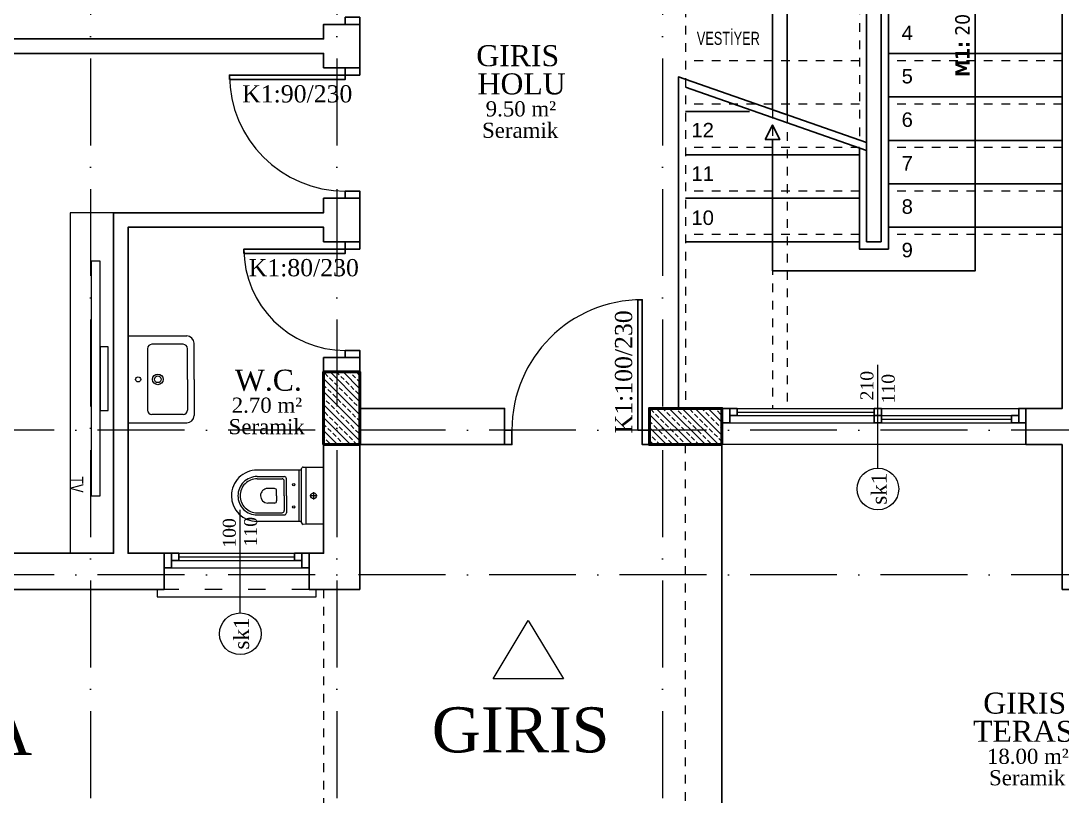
# Model space of a CAD drawing. Header units: centimetres. Extents: x 116407 to 128890, y -80763 to -76541.
# Drawn here: x 117997 to 118716, y -79458 to -78923 of the extents above; entities that cross this region are included whole.
import ezdxf
from ezdxf.enums import TextEntityAlignment as Align

# ---------------------------------------------------------------- set-up
doc = ezdxf.new("R2010")
doc.units = ezdxf.units.CM
for name, pattern in [('ACAD_ISO03W100', [30, 12, -18]), ('ACAD_ISO10W100', [18, 12, -3, 0, -3]), ('DASHDOT', [25.4, 12.7, -6.35, 0, -6.35]), ('KAPI ACILIS', [12, 6, -6])]:
    doc.linetypes.add(name, pattern=pattern)
for name, color, linetype, lineweight in [('000 DUVAR UPDATED', 30, 'Continuous', 35), ('00_Axis', 70, 'ACAD_ISO10W100', 9), ('00_DUVAR', 150, 'Continuous', 30), ('00_tefriş', 253, 'Continuous', 9), ('00_TEXT', 255, 'Continuous', 13), ('02 MERDIVEN IZDUSUM', 50, 'Continuous', 20), ('02 MERDIVEN KORKULUK', 30, 'Continuous', 25), ('02 MERDIVEN OK', 50, 'Continuous', 30), ('02 MERDIVEN PLAN', 90, 'Continuous', 25), ('04 KA TAG', 171, 'Continuous', 18), ('04 PEN TAG', 71, 'Continuous', 18), ('04 pencere cam', 4, 'Continuous', 18), ('04 PENCERE DENIZLIK', 190, 'Continuous', 18), ('04 pencere kasa', 3, 'Continuous', 25), ('04 pencere plan', 2, 'Continuous', 18), ('COLUMN4', 3, 'Continuous', 50), ('tarama', 2, 'Continuous', 18), ('YAZI', 7, 'Continuous', 20)]:
    doc.layers.add(name, color=color, linetype=linetype, lineweight=lineweight)
doc.layers.add('0000 3D ZEMIN', color=200, linetype='Continuous')
doc.layers.add('grid_yazi', color=7, linetype='Continuous')
doc.styles.add('Fam Text 1-100', font='arial.ttf', dxfattribs={"height": 15})
doc.styles.add('grid_yazi', font='arial.ttf', dxfattribs={"width": 0.7})
doc.styles.get("Standard").update_dxf_attribs({"font": 'times.ttf'})

# ---------------------------------------------------------------- blocks, each defined once
blk = doc.blocks.new('oda ismi-flat-1-flat-2-flat-1')
at = {"layer": 'YAZI'}
for tag, height, p in [('ODAISMI', 25.92, (32.82, 3.23)), ('ODAISMI', 25.92, (32.82, -31.51)), ('METREKARE', 18.66, (32.64, -58.69)), ('MALZEME', 18.66, (34.41, -85.12))]:
    blk.add_attdef(tag, text='', height=height, dxfattribs=at).set_placement(p, align=Align.CENTER)
blk = doc.blocks.new('wc')
at = {"layer": '00_tefriş', "lineweight": 5}
for p, q in [((-56532.49, -36762.42), (-56532.49, -36801.92)), ((-56517.37, -36763.37), (-56517.37, -36800.87)), ((-56517.37, -36764.34), (-56486.62, -36764.34)), ((-56515.61, -36764.3), (-56515.61, -36799.8)), ((-56506.85, -36782.11), (-56506.85, -36770.35)), ((-56486.62, -36768.84), (-56505.35, -36768.85)), ((-56486.62, -36770.34), (-56503.85, -36770.35)), ((-56505.35, -36782.11), (-56505.35, -36771.85)), ((-56498.59, -36777.09), (-56493.94, -36777.09)), ((-56528.1, -36782.12), (-56523.1, -36782.12)), ((-56525.6, -36784.62), (-56525.6, -36779.62)), ((-56506.85, -36782.08), (-56506.85, -36793.83)), ((-56505.35, -36782.08), (-56505.35, -36792.33)), ((-56500.09, -36782.09), (-56500.09, -36778.59)), ((-56500.09, -36782.09), (-56500.09, -36785.6)), ((-56488.94, -36782.09), (-56488.94, -36782.1)), ((-56468.87, -36782.08), (-56468.87, -36782.09)), ((-56498.59, -36787.1), (-56493.94, -36787.1)), ((-56517.37, -36799.84), (-56486.62, -36799.84)), ((-56486.62, -36795.34), (-56505.35, -36795.33)), ((-56486.62, -36793.84), (-56503.85, -36793.83))]:
    blk.add_line(p, q, dxfattribs=at)
for points in [[(-56532.49, -36762.42), (-56520.37, -36762.42), (-56520.37, -36801.92), (-56532.49, -36801.92)], [(-56520.37, -36762.42), (-56518.37, -36762.37)], [(-56518.37, -36801.87), (-56520.37, -36801.92)]]:
    blk.add_lwpolyline(points, dxfattribs=at)
for centre, radius in [((-56511.87, -36774.34), 0.75), ((-56525.6, -36782.12), 2), ((-56511.87, -36789.81), 0.75)]:
    blk.add_circle(centre, radius, dxfattribs=at)
for centre, radius, start, end in [((-56518.37, -36763.37), 1, 0, 90), ((-56505.35, -36770.35), 1.5, 90.0318, 180), ((-56503.85, -36771.85), 1.5, 90.0318, 180), ((-56486.62, -36782.09), 13.25, 44.98522, 90.06009), ((-56486.62, -36782.09), 11.75, 44.98522, 90.06009), ((-56486.62, -36782.09), 17.75, 0, 90), ((-56498.59, -36778.59), 1.5, 90, 180), ((-56493.94, -36782.09), 5, 0, 90), ((-56486.62, -36782.09), 11.75, 359.93863, 44.98522), ((-56486.62, -36782.09), 13.25, 359.93863, 44.98522), ((-56498.59, -36785.6), 1.5, 180, 270), ((-56493.94, -36782.1), 5, 270, 0), ((-56486.62, -36782.09), 17.75, 270, 0), ((-56486.62, -36782.09), 11.75, 315.01478, 0.06137), ((-56486.62, -36782.09), 13.25, 315.01478, 0.06137), ((-56503.85, -36792.33), 1.5, 180, 269.9682), ((-56486.62, -36782.09), 11.75, 269.93991, 315.01478), ((-56486.62, -36782.09), 13.25, 269.93991, 315.01478), ((-56505.35, -36793.83), 1.5, 180, 269.9682), ((-56518.37, -36800.87), 1, 270, 0)]:
    blk.add_arc(centre, radius, start, end, dxfattribs=at)
blk = doc.blocks.new('eviye')
at = {"layer": '00_tefriş'}
for p, q in [((164326, -36793.9), (164326, -36834.5)), ((164386, -36793.9), (164326, -36793.9)), ((164386, -36793.9), (164386, -36834.5)), ((164331.8, -36832), (164331.8, -36810.4)), ((164377.2, -36807.4), (164334.8, -36807.4)), ((164380.2, -36832), (164380.2, -36810.4)), ((164356, -36835), (164334.8, -36835)), ((164356, -36835), (164377.2, -36835)), ((164356, -36839.5), (164331, -36839.5)), ((164356, -36839.5), (164381, -36839.5))]:
    blk.add_line(p, q, dxfattribs=at)
for centre, radius in [((164356, -36800.9), 1.75), ((164356, -36814.47), 3.65), ((164356.04, -36814.47), 2.3)]:
    blk.add_circle(centre, radius, dxfattribs=at)
for centre, radius, start, end in [((164334.8, -36810.4), 3, 90, 180), ((164377.2, -36810.4), 3, 0, 90), ((164331, -36834.5), 5, 180, 270), ((164334.8, -36832), 3, 180, 270), ((164377.2, -36832), 3, 270, 0), ((164381, -36834.5), 5, 270, 0)]:
    blk.add_arc(centre, radius, start, end, dxfattribs=at)

msp = doc.modelspace()

# ---------------------------------------------------------------- hatches: boundary and pattern name
at = {"layer": 'tarama'}
h = msp.add_hatch(dxfattribs=at)
h.set_pattern_fill('ANSI33', color=256, angle=270)
h.set_pattern_definition([(315, (52881.249, -77.6675), (4.49012806, 4.49012806), []), (315, (52881.249, -82.1577), (4.49012806, 4.49012806), [3.175, -1.5875])])
h.paths.add_polyline_path([(118206.25, -79214.83), (118231.25, -79214.83), (118231.25, -79164.83), (118206.25, -79164.83)])
h = msp.add_hatch(dxfattribs=at)
h.set_pattern_fill('ANSI33', color=256, angle=270)
h.set_pattern_definition([(315, (52596.707, 317.147), (4.49012806, 4.49012806), []), (315, (52596.707, 312.657), (4.49012806, 4.49012806), [3.175, -1.5875])])
h.paths.add_polyline_path([(118481.71, -79215.02), (118481.71, -79190.02), (118431.71, -79190.02), (118431.71, -79215.02)])

# ---------------------------------------------------------------- linework, layer by layer
at = {"layer": '00_Axis', "linetype": 'ACAD_ISO10W100', "ltscale": 5}
for p, q in [((118045.28, -77416.83), (118045.28, -80426.39)), ((118215.28, -77416.83), (118215.28, -80426.39)), ((118440.28, -77416.83), (118440.28, -80426.39)), ((119732.01, -79205), (117050.33, -79205)), ((119732.01, -79305), (117050.33, -79305))]:
    msp.add_line(p, q, dxfattribs=at)
at = {"layer": '00_DUVAR'}
for points in [[(118716.22, -79215), (118716.22, -79315), (118836.22, -79315), (118836.22, -79290), (118741.22, -79290), (118741.22, -78780), (118716.22, -78780), (118716.22, -78830), (118706.22, -78830), (118706.22, -78840), (118716.22, -78840), (118716.22, -79190), (118691.22, -79190), (118691.22, -79215)], [(118526.22, -78840), (118581.22, -78840), (118581.22, -79075), (118591.22, -79075), (118591.22, -78830), (118456.22, -78830), (118456.22, -78840), (118516.22, -78840), (118516.22, -78983.87), (118526.22, -78987.36)], [(118096.22, -79315), (117981.22, -79315), (117981.22, -79290), (118061.22, -79290), (118061.22, -79055), (118206.22, -79055), (118206.22, -79045), (118231.22, -79045), (118231.22, -79075), (118206.22, -79075), (118206.22, -79065), (118071.22, -79065), (118071.22, -79290), (118096.22, -79290)], [(118231.22, -79190), (118231.22, -79155), (118206.22, -79155), (118206.22, -79290), (118196.22, -79290), (118196.22, -79315), (118231.22, -79315), (118231.22, -79215), (118331.22, -79215), (118331.22, -79190)]]:
    msp.add_lwpolyline(points, close=True, dxfattribs=at)
for points in [[(118206.22, -78955), (118206.22, -78945), (117606.22, -78945), (117606.22, -79290), (117681.22, -79290), (117681.22, -79315), (117581.22, -79315), (117581.22, -78925), (117606.22, -78925), (117606.22, -78935)], [(117606.22, -78935), (118206.22, -78935), (118206.22, -78925), (118231.22, -78925), (118231.22, -78955), (118206.22, -78955)], [(118481.22, -79215), (118431.22, -79215), (118431.22, -79190), (118481.22, -79190), (118481.22, -79215)], [(118231.22, -79214.89), (118231.22, -79214.94), (118231.25, -79214.89)]]:
    msp.add_lwpolyline(points, dxfattribs=at)
at = {"layer": '00_tefriş'}
for p, q in [((118045.75, -79088.49), (118045.75, -79250.49)), ((118052.05, -79088.49), (118045.75, -79088.49)), ((118052.05, -79191.52), (118052.05, -79088.49)), ((118052.05, -79147.46), (118052.05, -79191.52)), ((118052.05, -79147.46), (118052.05, -79191.52)), ((118057.52, -79147.46), (118052.05, -79147.46)), ((118057.52, -79191.52), (118057.52, -79147.46)), ((118052.05, -79191.52), (118057.52, -79191.52)), ((118052.05, -79250.49), (118052.05, -79191.52)), ((118045.75, -79250.49), (118052.05, -79250.49))]:
    msp.add_line(p, q, dxfattribs=at)
msp.add_lwpolyline([(118061.22, -79055), (118031.22, -79055), (118031.22, -79290)], dxfattribs=at)
at = {"layer": '02 MERDIVEN IZDUSUM', "linetype": 'KAPI ACILIS'}
for p, q in [((118576.22, -78950.02), (118456.22, -78950.02)), ((118716.22, -78950.02), (118596.22, -78950.02)), ((118576.22, -78980.02), (118456.22, -78980.02)), ((118716.22, -78980.02), (118596.22, -78980.02)), ((118576.22, -79010.02), (118456.22, -79010.02)), ((118716.22, -79010.02), (118596.22, -79010.02)), ((118576.22, -79040.02), (118456.22, -79040.02)), ((118716.22, -79040.02), (118596.22, -79040.02)), ((118576.22, -79070.02), (118456.22, -79070.02)), ((118716.22, -79070.02), (118596.22, -79070.02))]:
    msp.add_line(p, q, dxfattribs=at)
for points in [[(118456.22, -78830.02), (118456.22, -79189.95)], [(118581.22, -79006.57), (118581.22, -78840.02), (118576.22, -78840.02), (118576.22, -79004.67)], [(118516.22, -78983.87), (118516.22, -79190.02)], [(118526.22, -78987.36), (118526.22, -79190.02)], [(118231.22, -79665), (118456.22, -79665), (118456.22, -79215)], [(118206.22, -79315), (118206.22, -79465.02)]]:
    msp.add_lwpolyline(points, dxfattribs=at)
at = {"layer": '02 MERDIVEN KORKULUK'}
for points in [[(118576.22, -79010.02), (118576.22, -79080.02), (118596.22, -79080.02), (118596.22, -78820.02)], [(118596.22, -78820.02), (118591.22, -78820.02), (118591.22, -79075.02), (118581.22, -79075.02), (118581.22, -79011.92)]]:
    msp.add_lwpolyline(points, dxfattribs=at)
at = {"layer": '02 MERDIVEN OK'}
for points in [[(118656.22, -78835.02), (118656.22, -79095.02), (118516.22, -79095.02), (118516.22, -79004.48)], [(118511.22, -79004.48), (118521.22, -79004.48), (118516.22, -78994.48), (118511.22, -79004.48)]]:
    msp.add_lwpolyline(points, dxfattribs=at)
at = {"layer": '02 MERDIVEN PLAN'}
for p, q in [((118716.22, -78945.02), (118596.22, -78945.02)), ((118716.22, -78975.02), (118596.22, -78975.02)), ((118500.42, -78985.02), (118456.22, -78985.02)), ((118716.22, -79005.02), (118596.22, -79005.02)), ((118576.22, -79015.02), (118456.22, -79015.02)), ((118716.22, -79035.02), (118596.22, -79035.02)), ((118576.22, -79045.02), (118456.22, -79045.02)), ((118716.22, -79065.02), (118596.22, -79065.02)), ((118576.22, -79075.02), (118456.22, -79075.02))]:
    msp.add_line(p, q, dxfattribs=at)
for points in [[(118581.22, -79006.57), (118451.22, -78961.18), (118451.22, -79189.95)], [(118581.22, -79011.92), (118456.21, -78968.22)], [(118481.22, -79215), (118481.22, -80043.01)]]:
    msp.add_lwpolyline(points, dxfattribs=at)
at = {"layer": '04 PEN TAG'}
for p, q in [((118588.96, -79231.25), (118588.96, -79160)), ((118148.72, -79331.23), (118148.72, -79259.99))]:
    msp.add_line(p, q, dxfattribs=at)
for centre in [(118588.96, -79245.62), (118148.72, -79345.61)]:
    msp.add_circle(centre, 14.38, dxfattribs=at)
at = {"layer": '04 pencere cam'}
for p, q in [((118491.71, -79192.52), (118586.46, -79192.52)), ((118591.46, -79197.52), (118681.22, -79197.52)), ((118106.22, -79292.5), (118146.22, -79292.5)), ((118106.22, -79292.5), (118186.22, -79292.5))]:
    msp.add_line(p, q, dxfattribs=at)
at = {"layer": '04 PENCERE DENIZLIK'}
msp.add_line((118691.22, -79215), (118481.71, -79215), dxfattribs=at)
at = {"layer": '04 PENCERE DENIZLIK', "linetype": 'ACAD_ISO03W100'}
msp.add_line((118196.22, -79314.98), (118096.22, -79314.98), dxfattribs=at)
at = {"layer": '04 PENCERE DENIZLIK'}
msp.add_lwpolyline([(118091.22, -79314.98), (118091.22, -79319.98), (118196.22, -79319.98), (118201.22, -79319.98), (118201.22, -79314.98)], dxfattribs=at)
at = {"layer": '04 pencere kasa'}
for points in [[(118221.22, -78920), (118231.22, -78920), (118231.22, -78925), (118221.22, -78925)], [(118221.22, -78960), (118231.22, -78960), (118231.22, -78955), (118221.22, -78955)], [(118141.22, -78963), (118221.22, -78963), (118221.22, -78960), (118141.22, -78960)], [(118221.22, -79040), (118231.22, -79040), (118231.22, -79045), (118221.22, -79045)], [(118221.22, -79080), (118231.22, -79080), (118231.22, -79075), (118221.22, -79075)], [(118151.22, -79083), (118221.22, -79083), (118221.22, -79080), (118151.22, -79080)], [(118423.22, -79115), (118423.22, -79205), (118426.22, -79205), (118426.22, -79115)], [(118221.22, -79150), (118231.22, -79150), (118231.22, -79155), (118221.22, -79155)], [(118486.71, -79200.02), (118486.71, -79190.02), (118481.71, -79190.02), (118481.71, -79200.02)], [(118491.71, -79195.02), (118491.71, -79190.02), (118486.71, -79190.02), (118486.71, -79195.02)], [(118491.71, -79195.02), (118491.71, -79190.02), (118486.71, -79190.02), (118486.71, -79195.02)], [(118591.46, -79195.02), (118591.46, -79190.02), (118586.46, -79190.02), (118586.46, -79195.02)], [(118686.22, -79200.02), (118686.22, -79190.02), (118691.22, -79190.02), (118691.22, -79200.02)], [(118591.46, -79200.02), (118591.46, -79195.02), (118586.46, -79195.02), (118586.46, -79200.02)], [(118681.22, -79200.02), (118681.22, -79195.02), (118686.22, -79195.02), (118686.22, -79200.02)], [(118336.22, -79205), (118336.22, -79215), (118331.22, -79215), (118331.22, -79205)], [(118426.22, -79205), (118426.22, -79215), (118431.22, -79215), (118431.22, -79205)], [(118101.22, -79300), (118101.22, -79290), (118096.22, -79290), (118096.22, -79300)], [(118106.22, -79295), (118106.22, -79290), (118101.22, -79290), (118101.22, -79295)], [(118106.22, -79295), (118106.22, -79290), (118101.22, -79290), (118101.22, -79295)], [(118191.22, -79295), (118191.22, -79290), (118186.22, -79290), (118186.22, -79295)], [(118191.22, -79300), (118191.22, -79290), (118196.22, -79290), (118196.22, -79300)]]:
    msp.add_lwpolyline(points, close=True, dxfattribs=at)
at = {"layer": '04 pencere plan'}
for p, q in [((118481.71, -79190.02), (118691.22, -79190.02)), ((118481.71, -79200.02), (118691.22, -79200.02)), ((118491.71, -79195.02), (118681.22, -79195.02)), ((118096.22, -79290), (118196.22, -79290)), ((118096.22, -79300), (118196.22, -79300)), ((118106.22, -79295), (118186.22, -79295))]:
    msp.add_line(p, q, dxfattribs=at)
for centre, radius, start, end in [((118221.22, -78960), 80, 180, 270), ((118221.22, -79080), 70, 180, 270), ((118426.22, -79205), 90, 90, 180)]:
    msp.add_arc(centre, radius, start, end, dxfattribs=at)
at = {"layer": 'COLUMN4', "color": 6}
for points in [[(118206.25, -79214.89), (118231.25, -79214.89), (118231.25, -79164.89), (118206.25, -79164.89)], [(118481.22, -79215), (118481.22, -79190), (118431.22, -79190), (118431.22, -79215)]]:
    msp.add_lwpolyline(points, close=True, dxfattribs=at)
at = {"layer": 'YAZI'}
msp.add_lwpolyline([(118347.57, -79336.42), (118371.88, -79376.59), (118323.25, -79376.59)], close=True, dxfattribs=at)
msp.add_lwpolyline([(118347.57, -79336.42), (118371.88, -79376.59), (118323.25, -79376.59)], close=True, dxfattribs=at)

# ---------------------------------------------------------------- block references
at = {"layer": '000 DUVAR UPDATED'}
ref = msp.add_blockref('oda ismi-flat-1-flat-2-flat-1', (118323.98, -78955.62), dxfattribs=dict(at, xscale=0.5599999999999999, yscale=0.5599999999999999, zscale=0.5599999999999999))
ref.add_attrib('METREKARE', '9.50 m²', dxfattribs={"layer": 'YAZI', "height": 10.451}).set_placement((118342.45, -78988.48), align=Align.CENTER)
ref.add_attrib('MALZEME', 'Seramik', dxfattribs={"layer": 'YAZI', "height": 10.451}).set_placement((118341.95, -79003.28), align=Align.CENTER)
ref.add_attrib('ODAISMI', 'HOLU', dxfattribs={"layer": 'YAZI', "height": 14.515}).set_placement((118343, -78973.27), align=Align.CENTER)
ref.add_attrib('ODAISMI', 'GIRIS', dxfattribs={"layer": 'YAZI', "height": 14.515}).set_placement((118340.29, -78953.81), align=Align.CENTER)
ref = msp.add_blockref('oda ismi-flat-1-flat-2-flat-1', (118185.89, -79160.17), dxfattribs=dict(at, xscale=-0.5599999999999999, yscale=0.5599999999999999, zscale=0.5599999999999999))
ref.add_attrib('METREKARE', '2.70 m²', dxfattribs={"layer": 'YAZI', "height": 10.451}).set_placement((118167.09, -79193.03), align=Align.CENTER)
ref.add_attrib('MALZEME', 'Seramik', dxfattribs={"layer": 'YAZI', "height": 10.451}).set_placement((118166.96, -79207.83), align=Align.CENTER)
ref.add_attrib('ODAISMI', 'W.C.', dxfattribs={"layer": 'YAZI', "height": 14.515}).set_placement((118168.11, -79177.82), align=Align.CENTER)
ref = msp.add_blockref('oda ismi-flat-1-flat-2-flat-1', (118674.04, -79402.52), dxfattribs=dict(at, xscale=0.5599999999999999, yscale=0.5599999999999999, zscale=0.5599999999999999))
ref.add_attrib('METREKARE', '18.00 m²', dxfattribs={"layer": 'YAZI', "height": 10.451}).set_placement((118692.5, -79435.39), align=Align.CENTER)
ref.add_attrib('MALZEME', 'Seramik', dxfattribs={"layer": 'YAZI', "height": 10.451}).set_placement((118692.01, -79450.19), align=Align.CENTER)
ref.add_attrib('ODAISMI', 'TERASI', dxfattribs={"layer": 'YAZI', "height": 14.515}).set_placement((118693.05, -79420.17), align=Align.CENTER)
ref.add_attrib('ODAISMI', 'GIRIS', dxfattribs={"layer": 'YAZI', "height": 14.515}).set_placement((118690.34, -79400.71), align=Align.CENTER)
at = {"layer": '00_DUVAR', "lineweight": 20, "rotation": 180}
msp.add_blockref('wc', (61673.73, -116032.42), dxfattribs=at)
at = {"layer": '00_tefriş', "rotation": 90}
msp.add_blockref('eviye', (81277.32, -243526), dxfattribs=at)
at = {"layer": 'YAZI'}
ref = msp.add_blockref('oda ismi-flat-1-flat-2-flat-1', (118301.56, -79389.63), dxfattribs=dict(at, xscale=1.2, yscale=1.2, zscale=1.2))
ref.add_attrib('ODAISMI', 'GIRIS', dxfattribs={"height": 31.104}).set_placement((118342.3, -79427.44), align=Align.CENTER)

# ---------------------------------------------------------------- texts
at = {"layer": '0000 3D ZEMIN', "linetype": 'DASHDOT', "lineweight": 35, "ltscale": 3, "insert": (117970.73, -79397.85), "char_height": 31.5, "attachment_point": 1}
msp.add_mtext_dynamic_manual_height_columns('A', width=120.3347, gutter_width=80, heights=[0], dxfattribs=at)
at = {"layer": '00_TEXT', "insert": (118654.16, -78871.3), "char_height": 10, "width": 99.1372, "attachment_point": 9, "rotation": 90, "style": 'Fam Text 1-100'}
msp.add_mtext('{\\fTahoma|b1|i0|c162|p34;M1:\\fTahoma|b0|i0|c162|p34; 2\\fTahoma|b0|i0|c0|p34;0\\fTahoma|b0|i0|c162|p34; (17X\\fTahoma|b0|i0|c0|p34;30}', dxfattribs=at)
at = {"layer": '00_TEXT', "char_height": 10, "width": 99.1372, "attachment_point": 9, "style": 'Fam Text 1-100'}
for s, insert in [('4', (118613.13, -78935.85)), ('5', (118613.13, -78965.85)), ('6', (118613.13, -78995.85)), ('12', (118475.75, -79002.97)), ('7', (118613.13, -79025.85)), ('11', (118475.75, -79032.97)), ('8', (118613.13, -79055.85)), ('10', (118475.75, -79063.56)), ('9', (118613.13, -79085.85))]:
    msp.add_mtext(s, dxfattribs=dict(at, insert=insert))
at = {"layer": '04 KA TAG', "width": 0.990646}
for s, p in [('K1:90/230', (118226.1, -78978.84)), ('K1:80/230', (118230.6, -79098.84))]:
    msp.add_text(s, height=11.888, dxfattribs=at).set_placement(p, align=Align.RIGHT)
msp.add_text('K1:100/230', height=11.888, rotation=90, dxfattribs=at).set_placement((118419.33, -79122.3), align=Align.RIGHT)
at = {"layer": '04 PEN TAG', "color": 3}
for s, p in [('210', (118585.88, -79184.53)), ('100', (118145.63, -79286.19))]:
    msp.add_text(s, height=9, rotation=90, dxfattribs=at).set_placement(p)
at = {"layer": '04 PEN TAG', "color": 1}
for p in [(118600.58, -79176.42), (118160.33, -79275.13)]:
    msp.add_text('110', height=9, rotation=90, dxfattribs=at).set_placement(p, align=Align.CENTER)
at = {"layer": '04 PEN TAG', "color": 5}
for p in [(118589.53, -79245.48), (118149.28, -79345.46)]:
    msp.add_text('sk1', height=10.5, rotation=90, dxfattribs=at).set_placement(p, align=Align.MIDDLE)
at = {"layer": 'grid_yazi', "style": 'grid_yazi', "width": 0.7}
msp.add_text('TV', height=9, rotation=270, dxfattribs=at).set_placement((118031.32, -79236.86))
at = {"layer": 'grid_yazi', "insert": (118485.7, -78934.65), "char_height": 9, "width": 121.0612, "attachment_point": 5, "style": 'grid_yazi'}
msp.add_mtext('VESTİYER', dxfattribs=at)

doc.saveas('drawing.dxf')
